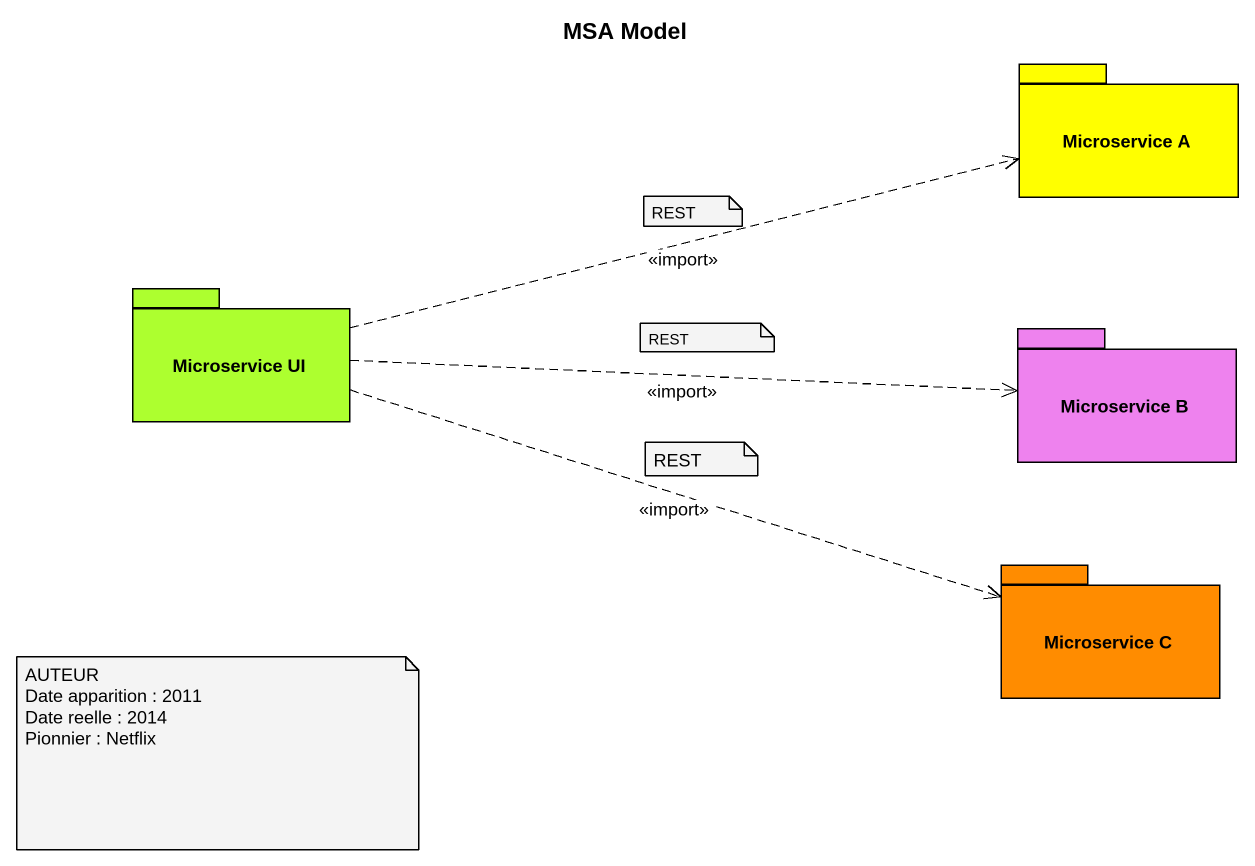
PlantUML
@startuml
title MSA Model
package "Microservice A" as Microservice_A #FFFF00 {
}
package "Microservice UI" as Microservice_UI #ADFF2F {
}
package "Microservice B" as Microservice_B #EE82EE {
}
package "Microservice C" as Microservice_C #FF8C00 {
}
Microservice_UI .right.> Microservice_A : <<import>>
Microservice_UI .right.> Microservice_B : <<import>>
Microservice_UI .right.> Microservice_C : <<import>>
note as N1
  REST
end note
note as N2
  REST
end note
note as N3
  REST
end note
note as N4
  AUTEUR
  Date apparition : 2011
  Date reelle : 2014
  Pionnier : Netflix
end note
@enduml
